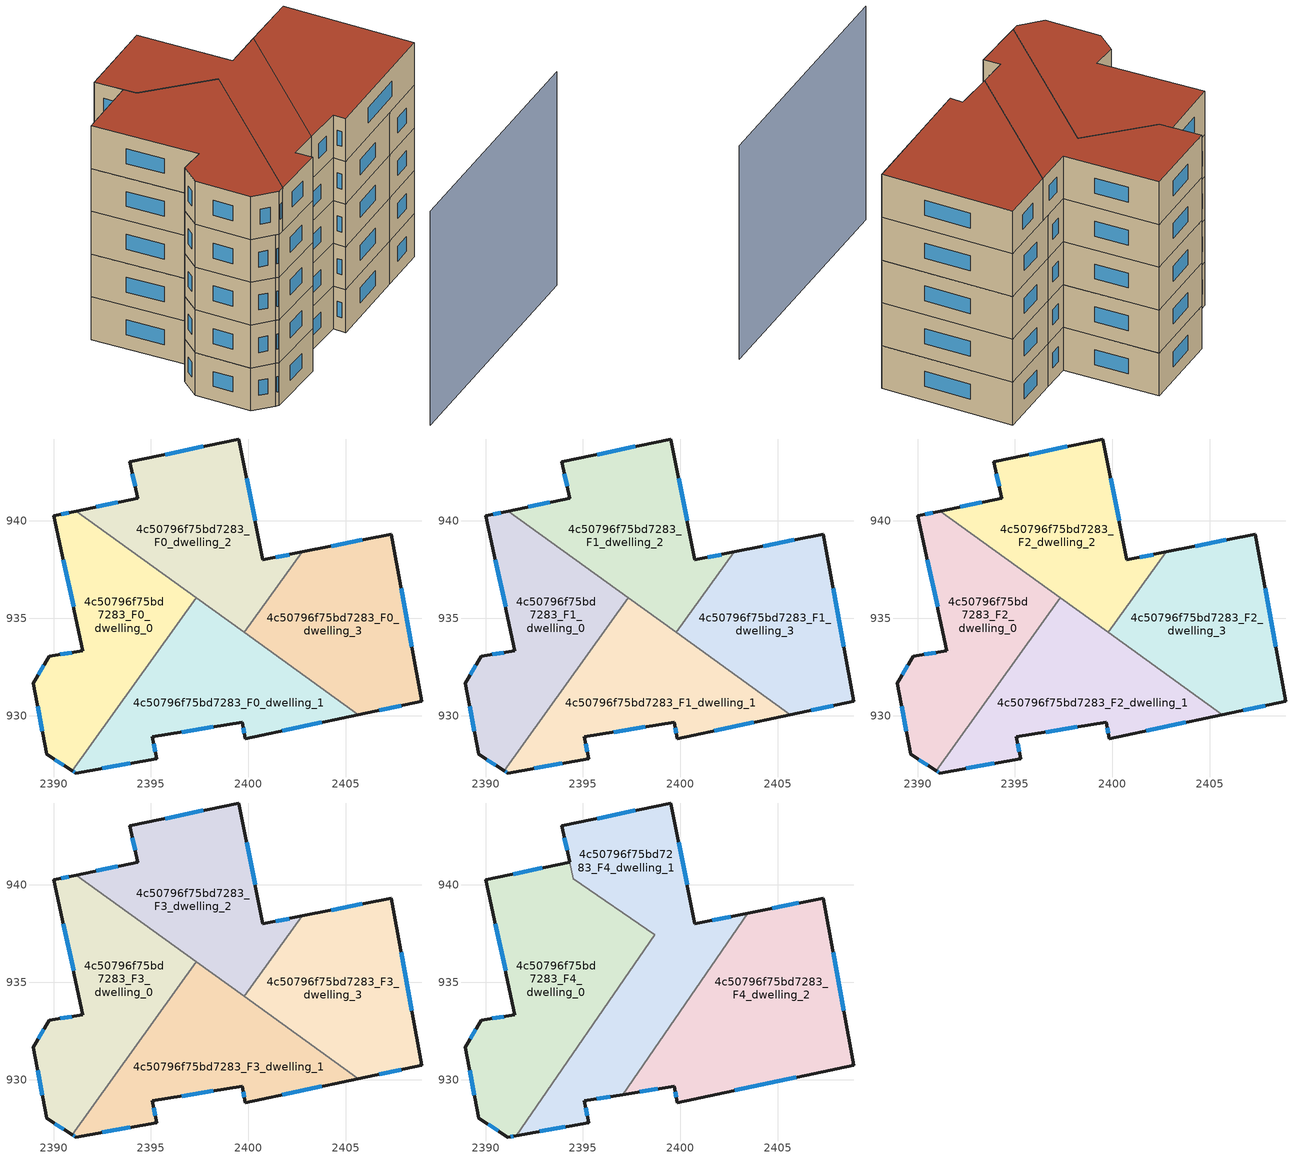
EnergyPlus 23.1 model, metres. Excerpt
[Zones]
4c50796f75bd7283_F0_dwelling_0
 floor ground (EU_floor_Construction): 2397.34,936.04 2390.95,927.17 2389.64,928.01 2388.96,931.65 2389.77,933.05 2391.51,933.32 2390.02,940.25 2391.15,940.5 z0
 wall outside (EU_wall_Construction): 2391.15,940.5 2390.02,940.25 2391.51,933.32 2389.77,933.05 2388.96,931.65 2389.64,928.01 2390.95,927.17 z0:3
 wall to 4c50796f75bd7283_F0_dwelling_1 (EU_wall_Construction): 2390.95,927.17 2397.34,936.04 z0:3
 wall to 4c50796f75bd7283_F0_dwelling_2 (EU_wall_Construction): 2397.34,936.04 2391.15,940.5 z0:3
 window (EU_Window_Construction): 2390.07,927.74 2390.52,927.45 / 2389.18,930.47 2389.42,929.2 / 2389.51,932.6 2389.22,932.11 / 2390.95,933.24 2390.34,933.14 / 2390.51,938 2391.03,935.58 / 2390.78,940.42 2390.39,940.33 z0.98:2.02
4c50796f75bd7283_F0_dwelling_1
 floor ground (EU_floor_Construction): 2405.66,930.05 2399.84,928.81 2399.7,929.66 2395.07,928.91 2395.29,927.78 2391.14,927.05 2390.95,927.17 2397.34,936.04 z0
 wall outside (EU_wall_Construction): 2390.95,927.17 2391.14,927.05 2395.29,927.78 2395.07,928.91 2399.7,929.66 2399.84,928.81 2405.66,930.05 z0:3
 wall to 4c50796f75bd7283_F0_dwelling_3 (EU_wall_Construction): 2405.66,930.05 2399.8,934.27 z0:3
 wall to 4c50796f75bd7283_F0_dwelling_2 (EU_wall_Construction): 2399.8,934.27 2397.34,936.04 z0:3
 window (EU_Window_Construction): 2399.75,929.39 2399.8,929.09 / 2396.58,929.16 2398.2,929.42 / 2395.22,928.15 2395.14,928.55 / 2392.49,927.29 2393.94,927.55 / 2391.01,927.13 2391.08,927.09 / 2401.73,929.22 2403.76,929.65 z0.98:2.02
4c50796f75bd7283_F0_dwelling_2
 floor ground (EU_floor_Construction): 2399.5,944.2 2400.75,937.99 2402.77,938.4 2399.8,934.27 2391.15,940.5 2394.32,941.17 2393.92,943.02 z0
 wall outside (EU_wall_Construction): 2402.77,938.4 2400.75,937.99 2399.5,944.2 2393.92,943.02 2394.32,941.17 2391.15,940.5 z0:3
 wall to 4c50796f75bd7283_F0_dwelling_3 (EU_wall_Construction): 2399.8,934.27 2402.77,938.4 z0:3
 window (EU_Window_Construction): 2393.29,940.95 2392.18,940.72 / 2394.05,942.42 2394.19,941.77 / 2397.69,943.82 2395.74,943.41 / 2400.34,940.01 2399.91,942.18 / 2402.11,938.27 2401.41,938.13 z0.98:2.02
4c50796f75bd7283_F0_dwelling_3
 floor ground (EU_floor_Construction): 2407.33,939.32 2408.9,930.74 2405.66,930.05 2399.8,934.27 2402.77,938.4 z0
 wall outside (EU_wall_Construction): 2405.66,930.05 2408.9,930.74 2407.33,939.32 2402.77,938.4 z0:3
 window (EU_Window_Construction): 2406.71,930.28 2407.85,930.52 / 2405.85,939.02 2404.25,938.7 / 2408.39,933.53 2407.84,936.53 z0.98:2.02
4c50796f75bd7283_F1_dwelling_0
 floor to 4c50796f75bd7283_F0_dwelling_0 (EU_floor_Construction): 2397.34,936.04 2390.95,927.17 2389.64,928.01 2388.96,931.65 2389.77,933.05 2391.51,933.32 2390.02,940.25 2391.15,940.5 z3
 wall outside (EU_wall_Construction): 2391.15,940.5 2390.02,940.25 2391.51,933.32 2389.77,933.05 2388.96,931.65 2389.64,928.01 2390.95,927.17 z3:6
 wall to 4c50796f75bd7283_F1_dwelling_1 (EU_wall_Construction): 2390.95,927.17 2397.34,936.04 z3:6
 wall to 4c50796f75bd7283_F1_dwelling_2 (EU_wall_Construction): 2397.34,936.04 2391.15,940.5 z3:6
 window (EU_Window_Construction): 2390.07,927.74 2390.52,927.45 / 2389.18,930.47 2389.42,929.2 / 2389.51,932.6 2389.22,932.11 / 2390.95,933.24 2390.34,933.14 / 2390.51,938 2391.03,935.58 / 2390.78,940.42 2390.39,940.33 z3.98:5.02
4c50796f75bd7283_F1_dwelling_1
 floor to 4c50796f75bd7283_F0_dwelling_1 (EU_floor_Construction): 2405.66,930.05 2399.84,928.81 2399.7,929.66 2395.07,928.91 2395.29,927.78 2391.14,927.05 2390.95,927.17 2397.34,936.04 z3
 wall outside (EU_wall_Construction): 2390.95,927.17 2391.14,927.05 2395.29,927.78 2395.07,928.91 2399.7,929.66 2399.84,928.81 2405.66,930.05 z3:6
 wall to 4c50796f75bd7283_F1_dwelling_3 (EU_wall_Construction): 2405.66,930.05 2399.8,934.27 z3:6
 wall to 4c50796f75bd7283_F1_dwelling_2 (EU_wall_Construction): 2399.8,934.27 2397.34,936.04 z3:6
 window (EU_Window_Construction): 2399.75,929.39 2399.8,929.09 / 2396.58,929.16 2398.2,929.42 / 2395.22,928.15 2395.14,928.55 / 2392.49,927.29 2393.94,927.55 / 2391.01,927.13 2391.08,927.09 / 2401.73,929.22 2403.76,929.65 z3.98:5.02
4c50796f75bd7283_F1_dwelling_2
 floor to 4c50796f75bd7283_F0_dwelling_2 (EU_floor_Construction): 2399.5,944.2 2400.75,937.99 2402.77,938.4 2399.8,934.27 2391.15,940.5 2394.32,941.17 2393.92,943.02 z3
 wall outside (EU_wall_Construction): 2402.77,938.4 2400.75,937.99 2399.5,944.2 2393.92,943.02 2394.32,941.17 2391.15,940.5 z3:6
 wall to 4c50796f75bd7283_F1_dwelling_3 (EU_wall_Construction): 2399.8,934.27 2402.77,938.4 z3:6
 window (EU_Window_Construction): 2393.29,940.95 2392.18,940.72 / 2394.05,942.42 2394.19,941.77 / 2397.69,943.82 2395.74,943.41 / 2400.34,940.01 2399.91,942.18 / 2402.11,938.27 2401.41,938.13 z3.98:5.02
4c50796f75bd7283_F1_dwelling_3
 floor to 4c50796f75bd7283_F0_dwelling_3 (EU_floor_Construction): 2407.33,939.32 2408.9,930.74 2405.66,930.05 2399.8,934.27 2402.77,938.4 z3
 wall outside (EU_wall_Construction): 2405.66,930.05 2408.9,930.74 2407.33,939.32 2402.77,938.4 z3:6
 window (EU_Window_Construction): 2406.71,930.28 2407.85,930.52 / 2405.85,939.02 2404.25,938.7 / 2408.39,933.53 2407.84,936.53 z3.98:5.02
4c50796f75bd7283_F2_dwelling_0
 floor to 4c50796f75bd7283_F1_dwelling_0 (EU_floor_Construction): 2397.34,936.04 2390.95,927.17 2389.64,928.01 2388.96,931.65 2389.77,933.05 2391.51,933.32 2390.02,940.25 2391.15,940.5 z6
 wall outside (EU_wall_Construction): 2391.15,940.5 2390.02,940.25 2391.51,933.32 2389.77,933.05 2388.96,931.65 2389.64,928.01 2390.95,927.17 z6:9
 wall to 4c50796f75bd7283_F2_dwelling_1 (EU_wall_Construction): 2390.95,927.17 2397.34,936.04 z6:9
 wall to 4c50796f75bd7283_F2_dwelling_2 (EU_wall_Construction): 2397.34,936.04 2391.15,940.5 z6:9
 window (EU_Window_Construction): 2390.07,927.74 2390.52,927.45 / 2389.18,930.47 2389.42,929.2 / 2389.51,932.6 2389.22,932.11 / 2390.95,933.24 2390.34,933.14 / 2390.51,938 2391.03,935.58 / 2390.78,940.42 2390.39,940.33 z6.98:8.02
4c50796f75bd7283_F2_dwelling_1
 floor to 4c50796f75bd7283_F1_dwelling_1 (EU_floor_Construction): 2405.66,930.05 2399.84,928.81 2399.7,929.66 2395.07,928.91 2395.29,927.78 2391.14,927.05 2390.95,927.17 2397.34,936.04 z6
 wall outside (EU_wall_Construction): 2390.95,927.17 2391.14,927.05 2395.29,927.78 2395.07,928.91 2399.7,929.66 2399.84,928.81 2405.66,930.05 z6:9
 wall to 4c50796f75bd7283_F2_dwelling_3 (EU_wall_Construction): 2405.66,930.05 2399.8,934.27 z6:9
 wall to 4c50796f75bd7283_F2_dwelling_2 (EU_wall_Construction): 2399.8,934.27 2397.34,936.04 z6:9
 window (EU_Window_Construction): 2399.75,929.39 2399.8,929.09 / 2396.58,929.16 2398.2,929.42 / 2395.22,928.15 2395.14,928.55 / 2392.49,927.29 2393.94,927.55 / 2391.01,927.13 2391.08,927.09 / 2401.73,929.22 2403.76,929.65 z6.98:8.02
4c50796f75bd7283_F2_dwelling_2
 floor to 4c50796f75bd7283_F1_dwelling_2 (EU_floor_Construction): 2399.5,944.2 2400.75,937.99 2402.77,938.4 2399.8,934.27 2391.15,940.5 2394.32,941.17 2393.92,943.02 z6
 wall outside (EU_wall_Construction): 2402.77,938.4 2400.75,937.99 2399.5,944.2 2393.92,943.02 2394.32,941.17 2391.15,940.5 z6:9
 wall to 4c50796f75bd7283_F2_dwelling_3 (EU_wall_Construction): 2399.8,934.27 2402.77,938.4 z6:9
 window (EU_Window_Construction): 2393.29,940.95 2392.18,940.72 / 2394.05,942.42 2394.19,941.77 / 2397.69,943.82 2395.74,943.41 / 2400.34,940.01 2399.91,942.18 / 2402.11,938.27 2401.41,938.13 z6.98:8.02
4c50796f75bd7283_F2_dwelling_3
 floor to 4c50796f75bd7283_F1_dwelling_3 (EU_floor_Construction): 2407.33,939.32 2408.9,930.74 2405.66,930.05 2399.8,934.27 2402.77,938.4 z6
 wall outside (EU_wall_Construction): 2405.66,930.05 2408.9,930.74 2407.33,939.32 2402.77,938.4 z6:9
 window (EU_Window_Construction): 2406.71,930.28 2407.85,930.52 / 2405.85,939.02 2404.25,938.7 / 2408.39,933.53 2407.84,936.53 z6.98:8.02
4c50796f75bd7283_F3_dwelling_0
 floor to 4c50796f75bd7283_F2_dwelling_0 (EU_floor_Construction): 2397.34,936.04 2390.95,927.17 2389.64,928.01 2388.96,931.65 2389.77,933.05 2391.51,933.32 2390.02,940.25 2391.15,940.5 z9
 wall outside (EU_wall_Construction): 2391.15,940.5 2390.02,940.25 2391.51,933.32 2389.77,933.05 2388.96,931.65 2389.64,928.01 2390.95,927.17 z9:12
 wall to 4c50796f75bd7283_F3_dwelling_1 (EU_wall_Construction): 2390.95,927.17 2397.34,936.04 z9:12
 wall to 4c50796f75bd7283_F3_dwelling_2 (EU_wall_Construction): 2397.34,936.04 2391.15,940.5 z9:12
 window (EU_Window_Construction): 2390.07,927.74 2390.52,927.45 / 2389.18,930.47 2389.42,929.2 / 2389.51,932.6 2389.22,932.11 / 2390.95,933.24 2390.34,933.14 / 2390.51,938 2391.03,935.58 / 2390.78,940.42 2390.39,940.33 z9.98:11.02
4c50796f75bd7283_F3_dwelling_1
 floor to 4c50796f75bd7283_F2_dwelling_1 (EU_floor_Construction): 2405.66,930.05 2399.84,928.81 2399.7,929.66 2395.07,928.91 2395.29,927.78 2391.14,927.05 2390.95,927.17 2397.34,936.04 z9
 wall outside (EU_wall_Construction): 2390.95,927.17 2391.14,927.05 2395.29,927.78 2395.07,928.91 2399.7,929.66 2399.84,928.81 2405.66,930.05 z9:12
 wall to 4c50796f75bd7283_F3_dwelling_3 (EU_wall_Construction): 2405.66,930.05 2399.8,934.27 z9:12
 wall to 4c50796f75bd7283_F3_dwelling_2 (EU_wall_Construction): 2399.8,934.27 2397.34,936.04 z9:12
 window (EU_Window_Construction): 2399.75,929.39 2399.8,929.09 / 2396.58,929.16 2398.2,929.42 / 2395.22,928.15 2395.14,928.55 / 2392.49,927.29 2393.94,927.55 / 2391.01,927.13 2391.08,927.09 / 2401.73,929.22 2403.76,929.65 z9.98:11.02
4c50796f75bd7283_F3_dwelling_2
 floor to 4c50796f75bd7283_F2_dwelling_2 (EU_floor_Construction): 2399.5,944.2 2400.75,937.99 2402.77,938.4 2399.8,934.27 2391.15,940.5 2394.32,941.17 2393.92,943.02 z9
 wall outside (EU_wall_Construction): 2402.77,938.4 2400.75,937.99 2399.5,944.2 2393.92,943.02 2394.32,941.17 2391.15,940.5 z9:12
 wall to 4c50796f75bd7283_F3_dwelling_3 (EU_wall_Construction): 2399.8,934.27 2402.77,938.4 z9:12
 window (EU_Window_Construction): 2393.29,940.95 2392.18,940.72 / 2394.05,942.42 2394.19,941.77 / 2397.69,943.82 2395.74,943.41 / 2400.34,940.01 2399.91,942.18 / 2402.11,938.27 2401.41,938.13 z9.98:11.02
4c50796f75bd7283_F3_dwelling_3
 floor to 4c50796f75bd7283_F2_dwelling_3 (EU_floor_Construction): 2407.33,939.32 2408.9,930.74 2405.66,930.05 2399.8,934.27 2402.77,938.4 z9
 wall outside (EU_wall_Construction): 2405.66,930.05 2408.9,930.74 2407.33,939.32 2402.77,938.4 z9:12
 window (EU_Window_Construction): 2406.71,930.28 2407.85,930.52 / 2405.85,939.02 2404.25,938.7 / 2408.39,933.53 2407.84,936.53 z9.98:11.02
4c50796f75bd7283_F4_dwelling_0
 floor to 4c50796f75bd7283_F3_dwelling_0 (EU_floor_Construction): 2397.34,936.04 2390.95,927.17 2389.64,928.01 2388.96,931.65 2389.77,933.05 2391.51,933.32 2390.02,940.25 2391.15,940.5 z12
 floor to 4c50796f75bd7283_F3_dwelling_1 (EU_floor_Construction): 2397.59,935.86 2391.58,927.13 2391.14,927.05 2390.95,927.17 2397.34,936.04 z12
 floor to 4c50796f75bd7283_F3_dwelling_2 (EU_floor_Construction): 2398.68,937.45 2397.59,935.86 2391.15,940.5 2394.32,941.17 2394.51,940.32 z12
 wall outside (EU_wall_Construction): 2394.32,941.17 2390.02,940.25 2391.51,933.32 2389.77,933.05 2388.96,931.65 2389.64,928.01 2391.14,927.05 2391.57,927.13 z12:15
 wall to 4c50796f75bd7283_F4_dwelling_1 (EU_wall_Construction): 2391.57,927.13 2398.68,937.45 2394.51,940.32 2394.32,941.17 z12:15
 window (EU_Window_Construction): 2391.28,927.08 2391.43,927.1 / 2390.13,927.7 2390.65,927.37 / 2389.18,930.47 2389.42,929.2 / 2389.51,932.6 2389.22,932.11 / 2390.95,933.24 2390.34,933.14 / 2390.51,938 2391.03,935.58 / 2392.92,940.87 2391.42,940.55 z12.98:14.02
 roof outside (EU_roof_Construction): 2391.57,927.13 2398.68,937.45 2394.51,940.32 2394.32,941.17 2390.02,940.25 2391.51,933.32 2389.77,933.05 2388.96,931.65 2389.64,928.01 2391.14,927.05 z15
4c50796f75bd7283_F4_dwelling_1
 floor to 4c50796f75bd7283_F3_dwelling_1 (EU_floor_Construction): 2400.28,933.92 2397.05,929.23 2395.07,928.91 2395.29,927.78 2391.58,927.13 2397.59,935.86 z12
 floor to 4c50796f75bd7283_F3_dwelling_2 (EU_floor_Construction): 2399.5,944.2 2400.75,937.99 2402.77,938.4 2399.8,934.27 2397.59,935.86 2398.68,937.45 2394.51,940.32 2393.92,943.02 z12
 floor to 4c50796f75bd7283_F3_dwelling_3 (EU_floor_Construction): 2403.46,938.54 2400.28,933.92 2399.8,934.27 2402.77,938.4 z12
 wall outside (EU_wall_Construction): 2403.46,938.54 2400.75,937.99 2399.5,944.2 2393.92,943.02 2394.32,941.18 / 2391.57,927.13 2395.29,927.78 2395.07,928.91 2397.05,929.23 z12:15
 wall to 4c50796f75bd7283_F4_dwelling_2 (EU_wall_Construction): 2397.05,929.23 2403.46,938.54 z12:15
 window (EU_Window_Construction): 2394.05,942.42 2394.19,941.78 / 2397.69,943.82 2395.74,943.41 / 2400.34,940.01 2399.91,942.18 / 2402.58,938.36 2401.63,938.17 / 2395.72,929.02 2396.41,929.13 / 2395.22,928.15 2395.14,928.55 / 2392.78,927.34 2394.08,927.57 z12.98:14.02
 roof outside (EU_roof_Construction): 2397.05,929.23 2403.46,938.54 2400.75,937.99 2399.5,944.2 2393.92,943.02 2394.51,940.32 2398.68,937.45 2391.57,927.13 2395.29,927.78 2395.07,928.91 z15
4c50796f75bd7283_F4_dwelling_2
 floor to 4c50796f75bd7283_F3_dwelling_3 (EU_floor_Construction): 2407.33,939.32 2408.9,930.74 2405.65,930.05 2400.28,933.92 2403.46,938.54 z12
 floor to 4c50796f75bd7283_F3_dwelling_1 (EU_floor_Construction): 2405.65,930.05 2399.84,928.81 2399.7,929.66 2397.05,929.23 2400.28,933.92 z12
 wall outside (EU_wall_Construction): 2397.05,929.23 2399.7,929.66 2399.84,928.81 2408.9,930.74 2407.33,939.32 2403.46,938.54 z12:15
 window (EU_Window_Construction): 2397.91,929.37 2398.84,929.52 / 2406.07,939.07 2404.72,938.8 / 2408.39,933.53 2407.84,936.53 / 2402.79,929.44 2405.95,930.12 / 2399.75,929.39 2399.8,929.09 z12.98:14.02
 roof outside (EU_roof_Construction): 2408.9,930.74 2407.33,939.32 2403.46,938.54 2397.05,929.23 2399.7,929.66 2399.84,928.81 z15
shading: 2394.9,918.68 2411.57,922.14 z0:15
[Building]
EU S2 Campaign: North Axis=0; Terrain=City; Solar Distribution=FullExterior
[Site:Location]
Bologna: Latitude=44.5; Longitude=11.25; Time Zone=1; Elevation=37
[SizingPeriod:WeatherFileDays]
AnnualSizingPeriod: Begin Month=1; Begin Day of Month=1; End Month=12; End Day of Month=31; Day of Week for Start Day=Monday; Use Weather File Daylight Saving Period=No; Use Weather File Rain and Snow Indicators=No
[MATERIAL]
EU_InternalMass_Material: Roughness=MediumRough; Thickness=0.1; Conductivity=1; Density=1800; Specific Heat=900; Thermal Absorptance=0.9; Solar Absorptance=0.7; Visible Absorptance=0.7
[MATERIAL:NOMASS] Roughness=MediumRough; Thermal Absorptance=0.9; Solar Absorptance=0.7; Visible Absorptance=0.7
Name | Thermal Resistance
EU_wall_NoMass | 0.905828
EU_roof_NoMass | 0.37593
EU_floor_NoMass | 0.67114
[WINDOWMATERIAL:SIMPLEGLAZINGSYSTEM]
EU_Window_SimpleGlazing: UFactor=4.52486; Solar Heat Gain Coefficient=0.85; Visible Transmittance=0.85
[CONSTRUCTION]
EU_wall_Construction: EU_wall_NoMass
EU_roof_Construction: EU_roof_NoMass
EU_floor_Construction: EU_floor_NoMass
EU_Window_Construction: EU_Window_SimpleGlazing
EU_InternalMass_Construction: EU_InternalMass_Material
[ZONE] Type=1; Multiplier=1; Ceiling Height=autocalculate; Floor Area=autocalculate; Part of Total Floor Area=Yes
Name | Volume
4c50796f75bd7283_F0_dwelling_0; 4c50796f75bd7283_F1_dwelling_0; 4c50796f75bd7283_F2_dwelling_0; 4c50796f75bd7283_F3_dwelling_0 | 159.638
4c50796f75bd7283_F4_dwelling_0 | 213.911
4c50796f75bd7283_F0_dwelling_1; 4c50796f75bd7283_F1_dwelling_1; 4c50796f75bd7283_F2_dwelling_1; 4c50796f75bd7283_F3_dwelling_1 | 159.647
4c50796f75bd7283_F4_dwelling_1 | 211.785
4c50796f75bd7283_F0_dwelling_2; 4c50796f75bd7283_F1_dwelling_2; 4c50796f75bd7283_F2_dwelling_2; 4c50796f75bd7283_F3_dwelling_2 | 159.632
4c50796f75bd7283_F4_dwelling_2 | 212.857
4c50796f75bd7283_F0_dwelling_3; 4c50796f75bd7283_F1_dwelling_3; 4c50796f75bd7283_F2_dwelling_3; 4c50796f75bd7283_F3_dwelling_3 | 159.644
[INTERNALMASS] Construction=EU_InternalMass_Construction
Name | Zone or ZoneList | Surface Area
4c50796f75bd7283_F0_dwelling_0_EU_InternalMass | 4c50796f75bd7283_F0_dwelling_0 | 53.2109
4c50796f75bd7283_F0_dwelling_1_EU_InternalMass | 4c50796f75bd7283_F0_dwelling_1 | 53.2145
4c50796f75bd7283_F0_dwelling_2_EU_InternalMass | 4c50796f75bd7283_F0_dwelling_2 | 53.2109
4c50796f75bd7283_F0_dwelling_3_EU_InternalMass | 4c50796f75bd7283_F0_dwelling_3 | 53.2137
4c50796f75bd7283_F1_dwelling_0_EU_InternalMass | 4c50796f75bd7283_F1_dwelling_0 | 53.2109
4c50796f75bd7283_F1_dwelling_1_EU_InternalMass | 4c50796f75bd7283_F1_dwelling_1 | 53.2145
4c50796f75bd7283_F1_dwelling_2_EU_InternalMass | 4c50796f75bd7283_F1_dwelling_2 | 53.2109
4c50796f75bd7283_F1_dwelling_3_EU_InternalMass | 4c50796f75bd7283_F1_dwelling_3 | 53.2137
4c50796f75bd7283_F2_dwelling_0_EU_InternalMass | 4c50796f75bd7283_F2_dwelling_0 | 53.2109
4c50796f75bd7283_F2_dwelling_1_EU_InternalMass | 4c50796f75bd7283_F2_dwelling_1 | 53.2145
4c50796f75bd7283_F2_dwelling_2_EU_InternalMass | 4c50796f75bd7283_F2_dwelling_2 | 53.2109
4c50796f75bd7283_F2_dwelling_3_EU_InternalMass | 4c50796f75bd7283_F2_dwelling_3 | 53.2137
4c50796f75bd7283_F3_dwelling_0_EU_InternalMass | 4c50796f75bd7283_F3_dwelling_0 | 53.2109
4c50796f75bd7283_F3_dwelling_1_EU_InternalMass | 4c50796f75bd7283_F3_dwelling_1 | 53.2145
4c50796f75bd7283_F3_dwelling_2_EU_InternalMass | 4c50796f75bd7283_F3_dwelling_2 | 53.2109
4c50796f75bd7283_F3_dwelling_3_EU_InternalMass | 4c50796f75bd7283_F3_dwelling_3 | 53.2137
4c50796f75bd7283_F4_dwelling_0_EU_InternalMass | 4c50796f75bd7283_F4_dwelling_0 | 71.3039
4c50796f75bd7283_F4_dwelling_1_EU_InternalMass | 4c50796f75bd7283_F4_dwelling_1 | 70.5949
4c50796f75bd7283_F4_dwelling_2_EU_InternalMass | 4c50796f75bd7283_F4_dwelling_2 | 70.953
[OTHEREQUIPMENT] Fuel Type=Electricity; Design Level Calculation Method=Watts/Area; Power per Zone Floor Area=1; Fraction Latent=0; Fraction Radiant=0; Fraction Lost=0; Carbon Dioxide Generation Rate=0; EndUse Subcategory=EU_Step8_InternalGains
Name | Zone or ZoneList or Space or SpaceList | Schedule
EU_Step8_InternalGain_4c50796f75bd7283_F0_dwelling_0_f000 | 4c50796f75bd7283_F0_dwelling_0 | EU_Step8_GainSchedule_4c50796f75bd7283_F0_dwelling_0_f000
EU_Step8_InternalGain_4c50796f75bd7283_F0_dwelling_1_f000 | 4c50796f75bd7283_F0_dwelling_1 | EU_Step8_GainSchedule_4c50796f75bd7283_F0_dwelling_1_f000
EU_Step8_InternalGain_4c50796f75bd7283_F0_dwelling_2_f000 | 4c50796f75bd7283_F0_dwelling_2 | EU_Step8_GainSchedule_4c50796f75bd7283_F0_dwelling_2_f000
EU_Step8_InternalGain_4c50796f75bd7283_F0_dwelling_3_f000 | 4c50796f75bd7283_F0_dwelling_3 | EU_Step8_GainSchedule_4c50796f75bd7283_F0_dwelling_3_f000
EU_Step8_InternalGain_4c50796f75bd7283_F1_dwelling_0_f000 | 4c50796f75bd7283_F1_dwelling_0 | EU_Step8_GainSchedule_4c50796f75bd7283_F1_dwelling_0_f000
EU_Step8_InternalGain_4c50796f75bd7283_F1_dwelling_1_f000 | 4c50796f75bd7283_F1_dwelling_1 | EU_Step8_GainSchedule_4c50796f75bd7283_F1_dwelling_1_f000
EU_Step8_InternalGain_4c50796f75bd7283_F1_dwelling_2_f000 | 4c50796f75bd7283_F1_dwelling_2 | EU_Step8_GainSchedule_4c50796f75bd7283_F1_dwelling_2_f000
EU_Step8_InternalGain_4c50796f75bd7283_F1_dwelling_3_f000 | 4c50796f75bd7283_F1_dwelling_3 | EU_Step8_GainSchedule_4c50796f75bd7283_F1_dwelling_3_f000
EU_Step8_InternalGain_4c50796f75bd7283_F2_dwelling_0_f000 | 4c50796f75bd7283_F2_dwelling_0 | EU_Step8_GainSchedule_4c50796f75bd7283_F2_dwelling_0_f000
EU_Step8_InternalGain_4c50796f75bd7283_F2_dwelling_1_f000 | 4c50796f75bd7283_F2_dwelling_1 | EU_Step8_GainSchedule_4c50796f75bd7283_F2_dwelling_1_f000
EU_Step8_InternalGain_4c50796f75bd7283_F2_dwelling_2_f000 | 4c50796f75bd7283_F2_dwelling_2 | EU_Step8_GainSchedule_4c50796f75bd7283_F2_dwelling_2_f000
EU_Step8_InternalGain_4c50796f75bd7283_F2_dwelling_3_f000 | 4c50796f75bd7283_F2_dwelling_3 | EU_Step8_GainSchedule_4c50796f75bd7283_F2_dwelling_3_f000
EU_Step8_InternalGain_4c50796f75bd7283_F3_dwelling_0_f000 | 4c50796f75bd7283_F3_dwelling_0 | EU_Step8_GainSchedule_4c50796f75bd7283_F3_dwelling_0_f000
EU_Step8_InternalGain_4c50796f75bd7283_F3_dwelling_1_f000 | 4c50796f75bd7283_F3_dwelling_1 | EU_Step8_GainSchedule_4c50796f75bd7283_F3_dwelling_1_f000
EU_Step8_InternalGain_4c50796f75bd7283_F3_dwelling_2_f000 | 4c50796f75bd7283_F3_dwelling_2 | EU_Step8_GainSchedule_4c50796f75bd7283_F3_dwelling_2_f000
EU_Step8_InternalGain_4c50796f75bd7283_F3_dwelling_3_f000 | 4c50796f75bd7283_F3_dwelling_3 | EU_Step8_GainSchedule_4c50796f75bd7283_F3_dwelling_3_f000
EU_Step8_InternalGain_4c50796f75bd7283_F4_dwelling_0_f000 | 4c50796f75bd7283_F4_dwelling_0 | EU_Step8_GainSchedule_4c50796f75bd7283_F4_dwelling_0_f000
EU_Step8_InternalGain_4c50796f75bd7283_F4_dwelling_1_f000 | 4c50796f75bd7283_F4_dwelling_1 | EU_Step8_GainSchedule_4c50796f75bd7283_F4_dwelling_1_f000
EU_Step8_InternalGain_4c50796f75bd7283_F4_dwelling_2_f000 | 4c50796f75bd7283_F4_dwelling_2 | EU_Step8_GainSchedule_4c50796f75bd7283_F4_dwelling_2_f000
[ZONEVENTILATION:DESIGNFLOWRATE] Schedule=EU_AlwaysOn; Design Flow Rate Calculation Method=AirChanges/Hour; Air Changes per Hour=0.73129; Ventilation Type=Natural; Fan Pressure Rise=0; Fan Total Efficiency=1; Constant Term Coefficient=1; Temperature Term Coefficient=0; Velocity Term Coefficient=0; Velocity Squared Term Coefficient=0; Minimum Indoor Temperature=-100; Maximum Indoor Temperature=100; Delta Temperature=-100; Minimum Outdoor Temperature=-100; Maximum Outdoor Temperature=100; Maximum Wind Speed=40
Name | Zone or ZoneList or Space or SpaceList
EU_ConstantAir_4c50796f75bd7283_F0_dwelling_0 | 4c50796f75bd7283_F0_dwelling_0
EU_ConstantAir_4c50796f75bd7283_F0_dwelling_1 | 4c50796f75bd7283_F0_dwelling_1
EU_ConstantAir_4c50796f75bd7283_F0_dwelling_2 | 4c50796f75bd7283_F0_dwelling_2
EU_ConstantAir_4c50796f75bd7283_F0_dwelling_3 | 4c50796f75bd7283_F0_dwelling_3
EU_ConstantAir_4c50796f75bd7283_F1_dwelling_0 | 4c50796f75bd7283_F1_dwelling_0
EU_ConstantAir_4c50796f75bd7283_F1_dwelling_1 | 4c50796f75bd7283_F1_dwelling_1
EU_ConstantAir_4c50796f75bd7283_F1_dwelling_2 | 4c50796f75bd7283_F1_dwelling_2
EU_ConstantAir_4c50796f75bd7283_F1_dwelling_3 | 4c50796f75bd7283_F1_dwelling_3
EU_ConstantAir_4c50796f75bd7283_F2_dwelling_0 | 4c50796f75bd7283_F2_dwelling_0
EU_ConstantAir_4c50796f75bd7283_F2_dwelling_1 | 4c50796f75bd7283_F2_dwelling_1
EU_ConstantAir_4c50796f75bd7283_F2_dwelling_2 | 4c50796f75bd7283_F2_dwelling_2
EU_ConstantAir_4c50796f75bd7283_F2_dwelling_3 | 4c50796f75bd7283_F2_dwelling_3
EU_ConstantAir_4c50796f75bd7283_F3_dwelling_0 | 4c50796f75bd7283_F3_dwelling_0
EU_ConstantAir_4c50796f75bd7283_F3_dwelling_1 | 4c50796f75bd7283_F3_dwelling_1
EU_ConstantAir_4c50796f75bd7283_F3_dwelling_2 | 4c50796f75bd7283_F3_dwelling_2
EU_ConstantAir_4c50796f75bd7283_F3_dwelling_3 | 4c50796f75bd7283_F3_dwelling_3
EU_ConstantAir_4c50796f75bd7283_F4_dwelling_0 | 4c50796f75bd7283_F4_dwelling_0
EU_ConstantAir_4c50796f75bd7283_F4_dwelling_1 | 4c50796f75bd7283_F4_dwelling_1
EU_ConstantAir_4c50796f75bd7283_F4_dwelling_2 | 4c50796f75bd7283_F4_dwelling_2
[HVACTEMPLATE:THERMOSTAT] Constant Heating Setpoint=20; Constant Cooling Setpoint=50
EU_HeatOnly_4c50796f75bd7283_F0_dwelling_0; EU_HeatOnly_4c50796f75bd7283_F0_dwelling_1; EU_HeatOnly_4c50796f75bd7283_F0_dwelling_2; EU_HeatOnly_4c50796f75bd7283_F0_dwelling_3; EU_HeatOnly_4c50796f75bd7283_F1_dwelling_0; EU_HeatOnly_4c50796f75bd7283_F1_dwelling_1; EU_HeatOnly_4c50796f75bd7283_F1_dwelling_2; EU_HeatOnly_4c50796f75bd7283_F1_dwelling_3; EU_HeatOnly_4c50796f75bd7283_F2_dwelling_0; EU_HeatOnly_4c50796f75bd7283_F2_dwelling_1; EU_HeatOnly_4c50796f75bd7283_F2_dwelling_2; EU_HeatOnly_4c50796f75bd7283_F2_dwelling_3; EU_HeatOnly_4c50796f75bd7283_F3_dwelling_0; EU_HeatOnly_4c50796f75bd7283_F3_dwelling_1; EU_HeatOnly_4c50796f75bd7283_F3_dwelling_2; EU_HeatOnly_4c50796f75bd7283_F3_dwelling_3; EU_HeatOnly_4c50796f75bd7283_F4_dwelling_0; EU_HeatOnly_4c50796f75bd7283_F4_dwelling_1; EU_HeatOnly_4c50796f75bd7283_F4_dwelling_2
[HVACTEMPLATE:ZONE:IDEALLOADSAIRSYSTEM] System Availability Schedule=EU_AlwaysOn; Maximum Heating Supply Air Temperature=50; Minimum Cooling Supply Air Temperature=13; Maximum Heating Supply Air Humidity Ratio=0.0156; Minimum Cooling Supply Air Humidity Ratio=0.0077; Heating Limit=NoLimit; Cooling Limit=NoLimit; Heating Availability Schedule=EU_AlwaysOn; Cooling Availability Schedule=EU_CoolingOff; Dehumidification Control Type=ConstantSensibleHeatRatio; Cooling Sensible Heat Ratio=0.7; Dehumidification Setpoint=60; Humidification Control Type=None; Humidification Setpoint=30; Outdoor Air Method=None; Outdoor Air Flow Rate per Person=0.00944; Outdoor Air Flow Rate per Zone Floor Area=0; Outdoor Air Flow Rate per Zone=0; Demand Controlled Ventilation Type=None; Outdoor Air Economizer Type=NoEconomizer; Heat Recovery Type=None; Sensible Heat Recovery Effectiveness=0.7; Latent Heat Recovery Effectiveness=0.65
Name | Template Thermostat
4c50796f75bd7283_F0_dwelling_0 | EU_HeatOnly_4c50796f75bd7283_F0_dwelling_0
4c50796f75bd7283_F0_dwelling_1 | EU_HeatOnly_4c50796f75bd7283_F0_dwelling_1
4c50796f75bd7283_F0_dwelling_2 | EU_HeatOnly_4c50796f75bd7283_F0_dwelling_2
4c50796f75bd7283_F0_dwelling_3 | EU_HeatOnly_4c50796f75bd7283_F0_dwelling_3
4c50796f75bd7283_F1_dwelling_0 | EU_HeatOnly_4c50796f75bd7283_F1_dwelling_0
4c50796f75bd7283_F1_dwelling_1 | EU_HeatOnly_4c50796f75bd7283_F1_dwelling_1
4c50796f75bd7283_F1_dwelling_2 | EU_HeatOnly_4c50796f75bd7283_F1_dwelling_2
4c50796f75bd7283_F1_dwelling_3 | EU_HeatOnly_4c50796f75bd7283_F1_dwelling_3
4c50796f75bd7283_F2_dwelling_0 | EU_HeatOnly_4c50796f75bd7283_F2_dwelling_0
4c50796f75bd7283_F2_dwelling_1 | EU_HeatOnly_4c50796f75bd7283_F2_dwelling_1
4c50796f75bd7283_F2_dwelling_2 | EU_HeatOnly_4c50796f75bd7283_F2_dwelling_2
4c50796f75bd7283_F2_dwelling_3 | EU_HeatOnly_4c50796f75bd7283_F2_dwelling_3
4c50796f75bd7283_F3_dwelling_0 | EU_HeatOnly_4c50796f75bd7283_F3_dwelling_0
4c50796f75bd7283_F3_dwelling_1 | EU_HeatOnly_4c50796f75bd7283_F3_dwelling_1
4c50796f75bd7283_F3_dwelling_2 | EU_HeatOnly_4c50796f75bd7283_F3_dwelling_2
4c50796f75bd7283_F3_dwelling_3 | EU_HeatOnly_4c50796f75bd7283_F3_dwelling_3
4c50796f75bd7283_F4_dwelling_0 | EU_HeatOnly_4c50796f75bd7283_F4_dwelling_0
4c50796f75bd7283_F4_dwelling_1 | EU_HeatOnly_4c50796f75bd7283_F4_dwelling_1
4c50796f75bd7283_F4_dwelling_2 | EU_HeatOnly_4c50796f75bd7283_F4_dwelling_2
[SIZING:ZONE] Zone Cooling Design Supply Air Temperature Input Method=SupplyAirTemperature; Zone Cooling Design Supply Air Temperature=13; Zone Heating Design Supply Air Temperature Input Method=SupplyAirTemperature; Zone Heating Design Supply Air Temperature=50; Zone Cooling Design Supply Air Humidity Ratio=0.008; Zone Heating Design Supply Air Humidity Ratio=0.008; Cooling Design Air Flow Method=DesignDay; Cooling Design Air Flow Rate=0; Cooling Minimum Air Flow per Zone Floor Area=0.000762; Cooling Minimum Air Flow=0; Cooling Minimum Air Flow Fraction=0.2; Heating Design Air Flow Method=DesignDay; Heating Design Air Flow Rate=0; Heating Maximum Air Flow per Zone Floor Area=0.002032; Heating Maximum Air Flow=0.141576; Heating Maximum Air Flow Fraction=0.3; Account for Dedicated Outdoor Air System=No; Dedicated Outdoor Air System Control Strategy=NeutralSupplyAir; Dedicated Outdoor Air Low Setpoint Temperature for Design=autosize; Dedicated Outdoor Air High Setpoint Temperature for Design=autosize; Zone Load Sizing Method=Sensible Load Only No Latent Load; Zone Latent Cooling Design Supply Air Humidity Ratio Input Method=HumidityRatioDifference; Zone Cooling Design Supply Air Humidity Ratio Difference=0.005; Zone Latent Heating Design Supply Air Humidity Ratio Input Method=HumidityRatioDifference; Zone Humidification Design Supply Air Humidity Ratio Difference=0.005
4c50796f75bd7283_F0_dwelling_0; 4c50796f75bd7283_F0_dwelling_1; 4c50796f75bd7283_F0_dwelling_2; 4c50796f75bd7283_F0_dwelling_3; 4c50796f75bd7283_F1_dwelling_0; 4c50796f75bd7283_F1_dwelling_1; 4c50796f75bd7283_F1_dwelling_2; 4c50796f75bd7283_F1_dwelling_3; 4c50796f75bd7283_F2_dwelling_0; 4c50796f75bd7283_F2_dwelling_1; 4c50796f75bd7283_F2_dwelling_2; 4c50796f75bd7283_F2_dwelling_3; 4c50796f75bd7283_F3_dwelling_0; 4c50796f75bd7283_F3_dwelling_1; 4c50796f75bd7283_F3_dwelling_2; 4c50796f75bd7283_F3_dwelling_3; 4c50796f75bd7283_F4_dwelling_0; 4c50796f75bd7283_F4_dwelling_1; 4c50796f75bd7283_F4_dwelling_2
[SCHEDULE:CONSTANT]
Name | Hourly Value
EU_AlwaysOn | 1
EU_CoolingOff | 0
[SCHEDULE:FILE] Column Number=1; Rows to Skip at Top=0; Number of Hours of Data=8760; Column Separator=Comma; Interpolate to Timestep=No; Minutes per Item=60; Adjust Schedule for Daylight Savings=Yes
Name | File
EU_Step8_GainSchedule_4c50796f75bd7283_F0_dwelling_0_f000 | ../../schedules/4c50796f75bd7283/4c50796f75bd7283_F0_dwelling_0_f000_gain.csv
EU_Step8_GainSchedule_4c50796f75bd7283_F0_dwelling_1_f000 | ../../schedules/4c50796f75bd7283/4c50796f75bd7283_F0_dwelling_1_f000_gain.csv
EU_Step8_GainSchedule_4c50796f75bd7283_F0_dwelling_2_f000 | ../../schedules/4c50796f75bd7283/4c50796f75bd7283_F0_dwelling_2_f000_gain.csv
EU_Step8_GainSchedule_4c50796f75bd7283_F0_dwelling_3_f000 | ../../schedules/4c50796f75bd7283/4c50796f75bd7283_F0_dwelling_3_f000_gain.csv
EU_Step8_GainSchedule_4c50796f75bd7283_F1_dwelling_0_f000 | ../../schedules/4c50796f75bd7283/4c50796f75bd7283_F1_dwelling_0_f000_gain.csv
EU_Step8_GainSchedule_4c50796f75bd7283_F1_dwelling_1_f000 | ../../schedules/4c50796f75bd7283/4c50796f75bd7283_F1_dwelling_1_f000_gain.csv
EU_Step8_GainSchedule_4c50796f75bd7283_F1_dwelling_2_f000 | ../../schedules/4c50796f75bd7283/4c50796f75bd7283_F1_dwelling_2_f000_gain.csv
EU_Step8_GainSchedule_4c50796f75bd7283_F1_dwelling_3_f000 | ../../schedules/4c50796f75bd7283/4c50796f75bd7283_F1_dwelling_3_f000_gain.csv
EU_Step8_GainSchedule_4c50796f75bd7283_F2_dwelling_0_f000 | ../../schedules/4c50796f75bd7283/4c50796f75bd7283_F2_dwelling_0_f000_gain.csv
EU_Step8_GainSchedule_4c50796f75bd7283_F2_dwelling_1_f000 | ../../schedules/4c50796f75bd7283/4c50796f75bd7283_F2_dwelling_1_f000_gain.csv
EU_Step8_GainSchedule_4c50796f75bd7283_F2_dwelling_2_f000 | ../../schedules/4c50796f75bd7283/4c50796f75bd7283_F2_dwelling_2_f000_gain.csv
EU_Step8_GainSchedule_4c50796f75bd7283_F2_dwelling_3_f000 | ../../schedules/4c50796f75bd7283/4c50796f75bd7283_F2_dwelling_3_f000_gain.csv
EU_Step8_GainSchedule_4c50796f75bd7283_F3_dwelling_0_f000 | ../../schedules/4c50796f75bd7283/4c50796f75bd7283_F3_dwelling_0_f000_gain.csv
EU_Step8_GainSchedule_4c50796f75bd7283_F3_dwelling_1_f000 | ../../schedules/4c50796f75bd7283/4c50796f75bd7283_F3_dwelling_1_f000_gain.csv
EU_Step8_GainSchedule_4c50796f75bd7283_F3_dwelling_2_f000 | ../../schedules/4c50796f75bd7283/4c50796f75bd7283_F3_dwelling_2_f000_gain.csv
EU_Step8_GainSchedule_4c50796f75bd7283_F3_dwelling_3_f000 | ../../schedules/4c50796f75bd7283/4c50796f75bd7283_F3_dwelling_3_f000_gain.csv
EU_Step8_GainSchedule_4c50796f75bd7283_F4_dwelling_0_f000 | ../../schedules/4c50796f75bd7283/4c50796f75bd7283_F4_dwelling_0_f000_gain.csv
EU_Step8_GainSchedule_4c50796f75bd7283_F4_dwelling_1_f000 | ../../schedules/4c50796f75bd7283/4c50796f75bd7283_F4_dwelling_1_f000_gain.csv
EU_Step8_GainSchedule_4c50796f75bd7283_F4_dwelling_2_f000 | ../../schedules/4c50796f75bd7283/4c50796f75bd7283_F4_dwelling_2_f000_gain.csv
